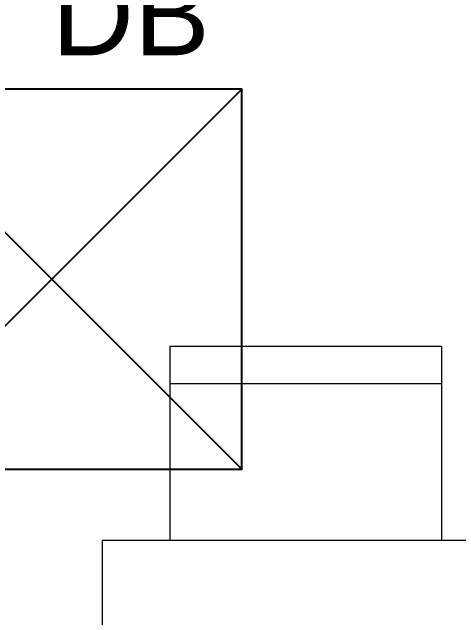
# Model space of a CAD drawing. Header units: inches. Extents: x -21163 to 11874, y -14995 to 6550.
# Drawn here: x -13368 to -12710, y -1156 to -263 of the extents above; entities that cross this region are included whole.
import ezdxf

# ---------------------------------------------------------------- set-up
doc = ezdxf.new("R2010")
doc.units = ezdxf.units.IN
doc.header["$MEASUREMENT"] = 0
for name, color, linetype in [('DB_LOCATION', 1, 'Continuous'), ('TAGS', 7, 'Continuous'), ('WIRING', 4, 'Continuous')]:
    doc.layers.add(name, color=color, linetype=linetype)
doc.layers.add('furniture', color=8, linetype='Continuous', lineweight=0)
doc.styles.get("Standard").update_dxf_attribs({"font": 'arial.ttf'})

msp = doc.modelspace()

# ---------------------------------------------------------------- linework, layer by layer
at = {"layer": 'DB_LOCATION'}
for p, q in [((-13590, -937), (-13030, -377)), ((-13030, -937), (-13590, -377))]:
    msp.add_line(p, q, dxfattribs=at)
msp.add_lwpolyline([(-13590, -937), (-13030, -937), (-13030, -377), (-13590, -377)], close=True, dxfattribs=at)
at = {"layer": 'furniture'}
for points in [[(-13135.37, -1042.03), (-13135.37, -755.55), (-12735.37, -755.55), (-12735.37, -1042.03)], [(-13135.37, -810.61), (-12735.37, -810.61)]]:
    msp.add_lwpolyline(points, dxfattribs=at)
msp.add_lwpolyline([(-13235.59, -1042.03), (-13235.59, -1917.03), (-11535.14, -1917.03), (-11535.14, -1042.03)], close=True, dxfattribs=at)
at = {"layer": 'WIRING'}
msp.add_lwpolyline([(-13118.36, 871.39, 0.18), (-11306.63, -564.88)], format="xyb", dxfattribs=at)

# ---------------------------------------------------------------- texts
at = {"layer": 'TAGS'}
msp.add_text('DB', height=120, dxfattribs=at).set_placement((-13310, -327))

doc.saveas('drawing.dxf')
